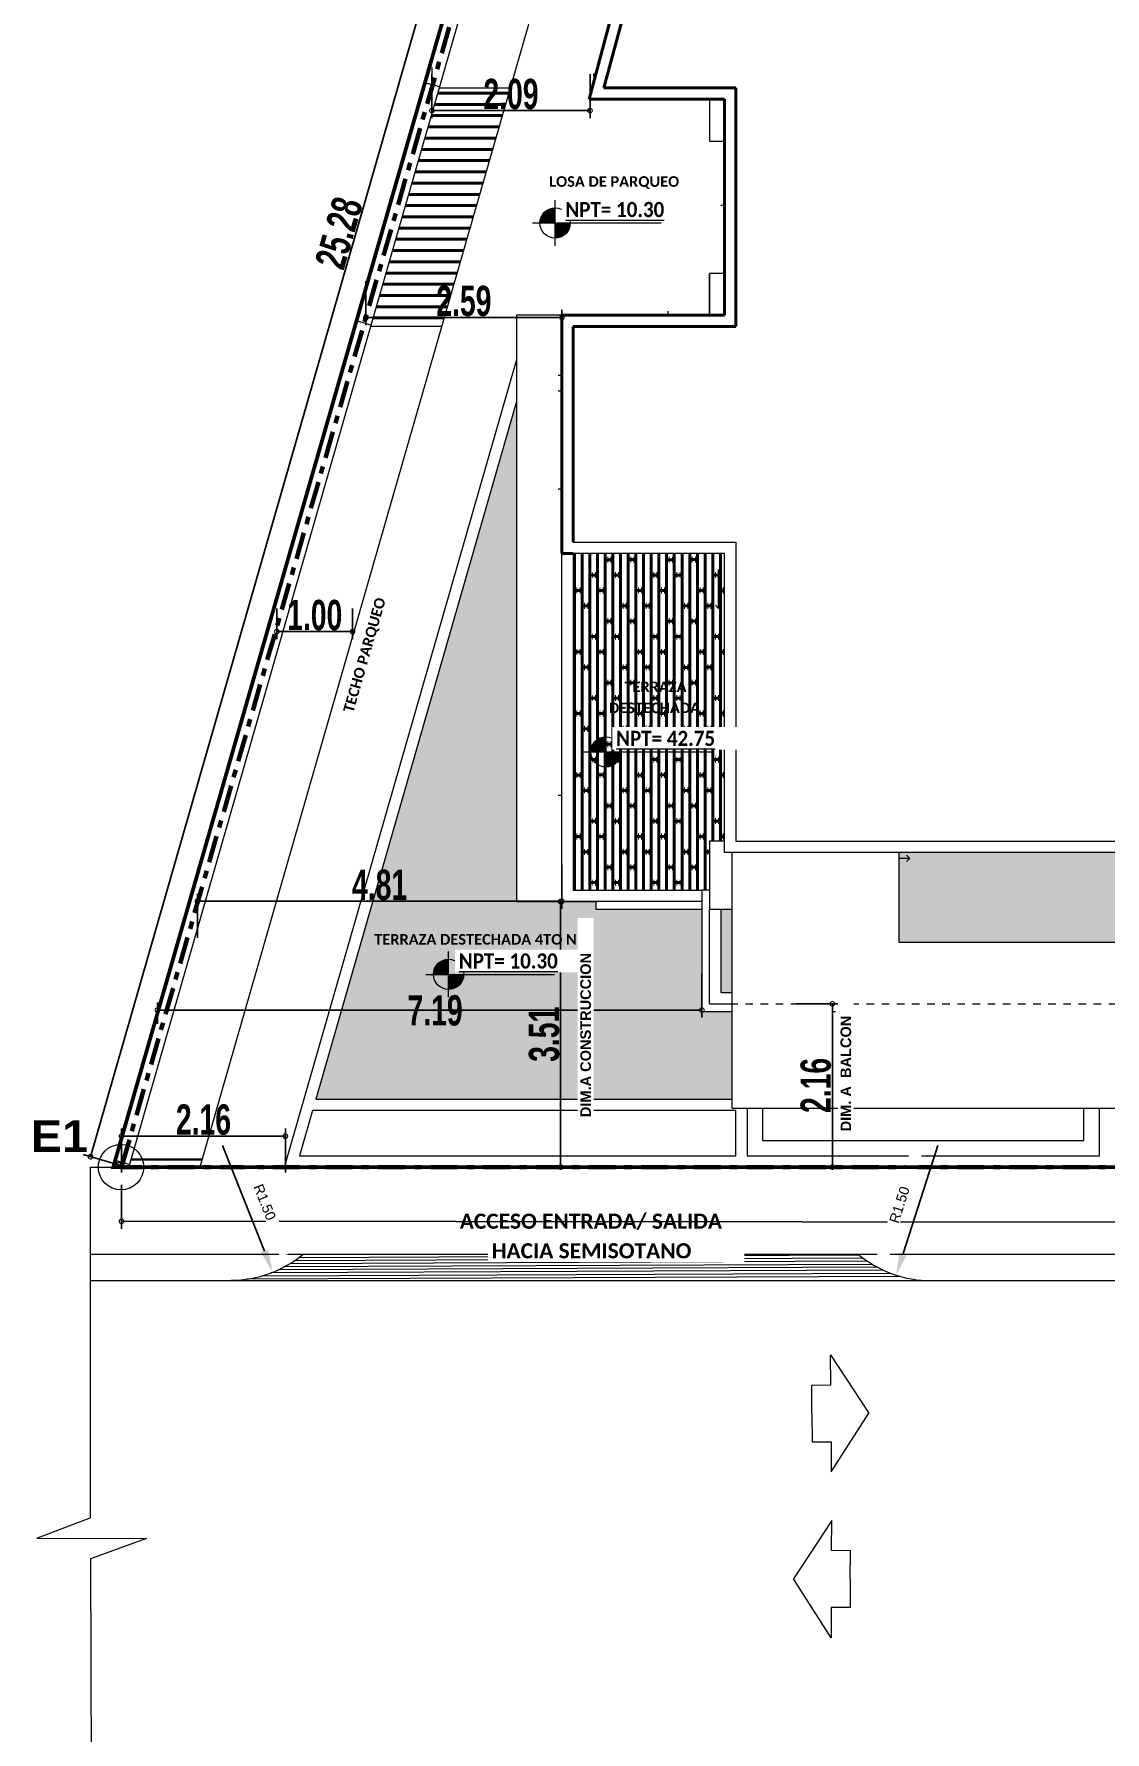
# Model space of a CAD drawing. Header units: metres. Extents: x -144 to 1000, y -717 to 29.
# Drawn here: x 24.01 to 38.16, y -574.93 to -552.49 of the extents above; entities that cross this region are included whole.
import ezdxf

# ---------------------------------------------------------------- set-up
doc = ezdxf.new("R2010")
doc.units = ezdxf.units.M
doc.linetypes.add('Basculante', pattern=[0.11625, 0.075, -0.04125])
doc.linetypes.add('Dash Dot 3_16_', pattern=[0.595313, 0.357187, -0.119063, 0, -0.119063])
doc.layers.get('0').update_dxf_attribs({"color": 1})
doc.layers.get('Defpoints').update_dxf_attribs({"color": 1})
doc.layers.add('00-MEDICION', color=30, linetype='Continuous')
for name, color, linetype, lineweight in [('A-ANNO-DIMS', 1, 'Continuous', 9), ('A-DETL', 1, 'Continuous', 9), ('A-DETL-GENF', 1, 'Continuous', 9), ('A-DETL-THIN', 1, 'Continuous', 9), ('A-DOOR', 1, 'Continuous', 9), ('A-FLOR', 2, 'Continuous', 9), ('A-FLOR-PATT', 8, 'Continuous', 50), ('A-GLAZ', 1, 'Continuous', 9), ('A-WALL', 4, 'Continuous', 9), ('C-PRKG', 2, 'Continuous', 9), ('G-ANNO-DIMS', 1, 'Continuous', 9), ('G-ANNO-TEXT', 2, 'Continuous', 9), ('S-COLS', 7, 'Continuous', 9)]:
    doc.layers.add(name, color=color, linetype=linetype, lineweight=lineweight)
doc.styles.add('Arial Narrow_B_2', font='ARIALNB.TTF', dxfattribs={"width": 1.2, "height": 0.7})
doc.styles.add('Arial_1', font='arial.ttf', dxfattribs={"height": 0.132717})
doc.styles.add('Britannic Bold_B_1', font='', dxfattribs={"width": 0.7, "height": 0.4})
doc.styles.add('Britannic Bold_B_2', font='', dxfattribs={"width": 1.1, "height": 0.009})
doc.styles.add('Calibri_B_4', font='calibrib.ttf', dxfattribs={"height": 0.1125})
doc.styles.add('Calibri_B_5', font='calibrib.ttf', dxfattribs={"height": 0.66})
doc.styles.add('Calibri_B_6', font='calibrib.ttf', dxfattribs={"width": 0.9})
doc.styles.get('Britannic Bold_B_1').set_extended_font_data('Britannic Bold', bold=True)
doc.styles.get('Britannic Bold_B_2').set_extended_font_data('Britannic Bold', bold=True)
doc.dimstyles.new('LINDEROS', dxfattribs={"dimscale": 0.3048, "dimtxt": 0.406749, "dimasz": 0.393701, "dimexe": 0.328084, "dimexo": 0.0625, "dimgap": 0.032808, "dimtad": 1, "dimrnd": 0.01, "dimzin": 0, "dimdsep": 46, "dimtxsty": 'Britannic Bold_B_1', "dimblk1": 'DOTSMALL', "dimblk2": 'DOTSMALL', "dimsah": 1, "dimcen": 0.09, "dimazin": 0, "dimtfac": 1, "dimtdec": 4, "dimtix": 1, "dimtmove": 0, "dimatfit": 3, "dimfxl": 1.64042, "dimfxlon": 1, "dimtvp": 1, "dimtolj": 1, "dimtzin": 0, "dimarcsym": 2})
doc.dimstyles.new('LINDEROS_2', dxfattribs={"dimscale": 0.3048, "dimtxt": 0.406749, "dimasz": 0.393701, "dimexe": 0.328084, "dimexo": 0.0625, "dimgap": 0.032808, "dimtad": 1, "dimrnd": 0.01, "dimzin": 0, "dimdsep": 46, "dimtxsty": 'Britannic Bold_B_1', "dimblk1": 'DOTSMALL', "dimblk2": 'DOTSMALL', "dimsah": 1, "dimcen": 0.09, "dimazin": 0, "dimtfac": 1, "dimtdec": 4, "dimtix": 1, "dimtmove": 1, "dimatfit": 3, "dimfxl": 1.64042, "dimfxlon": 1, "dimtvp": 1, "dimtolj": 1, "dimtzin": 0, "dimarcsym": 2})
doc.dimstyles.new('LINDEROS_2_1', dxfattribs={"dimscale": 0.3048, "dimtxt": 0.406749, "dimasz": 0.393701, "dimexe": 0.328084, "dimexo": 0.0625, "dimgap": 0.032808, "dimtad": 1, "dimrnd": 0.01, "dimzin": 0, "dimdsep": 46, "dimtxsty": 'Britannic Bold_B_1', "dimblk1": 'DOTSMALL', "dimblk2": 'DOTSMALL', "dimsah": 1, "dimcen": 0.09, "dimazin": 0, "dimtfac": 1, "dimtdec": 4, "dimtix": 1, "dimtmove": 0, "dimatfit": 3, "dimfxl": 1.64042, "dimfxlon": 1, "dimtvp": 1, "dimtolj": 1, "dimtzin": 0, "dimarcsym": 2})
doc.dimstyles.new('Radial_-_3_mm_Arial', dxfattribs={"dimscale": 0.3048, "dimtxt": 0.306078, "dimasz": 0.984252, "dimexe": 0.984252, "dimexo": 0, "dimgap": 0.574147, "dimtad": 1, "dimjust": 3, "dimrnd": 0.01, "dimzin": 0, "dimdsep": 46, "dimtxsty": 'Arial_1', "dimsah": 1, "dimcen": 0.09, "dimdle": 0.984252, "dimazin": 0, "dimtfac": 1, "dimtdec": 4, "dimtix": 1, "dimtmove": 0, "dimatfit": 2, "dimfxl": 1, "dimtvp": 1, "dimtfill": 1, "dimtolj": 1, "dimtzin": 0, "dimarcsym": 2})
pattern_1 = [(0, (45.42369, -512.87385), (0, 0.14854), [])]

# ---------------------------------------------------------------- blocks, each defined once
blk = doc.blocks.new('COLUMNAS - COLUMNAS-773079-Emplazamiento Copia 1')
at = {"layer": 'S-COLS'}
for p, q in [((-13.189, 13.495), (-13.189, 12.944)), ((-13.189, 12.944), (-12.989, 12.944)), ((-12.989, 11.194), (-13.189, 11.194)), ((-13.189, 11.194), (-13.189, 10.644)), ((-12.989, 3.694), (-13.189, 3.694)), ((-13.189, 3.694), (-13.189, 2.794)), ((-13.189, 2.794), (-12.889, 2.794))]:
    blk.add_line(p, q, dxfattribs=at)
blk = doc.blocks.new('0_80 X 0_1 - 0_80 X 0_50-836655-Emplazamiento Copia 1')
at = {"layer": 'A-GLAZ'}
blk.add_line((0, -0.125), (0, -0.075), dxfattribs=at)
blk = doc.blocks.new('M_Parking Space1 - 2_50-950920-Emplazamiento Copia 1')
at = {"layer": 'C-PRKG'}
for p, q in [((-19.428, -0.614), (-19.428, -0.615)), ((-19.428, -0.615), (-19.354, -0.615)), ((-19.354, -0.615), (-19.354, -0.614))]:
    blk.add_line(p, q, dxfattribs=at)
blk = doc.blocks.new('Muros 2 - Muros 2-1258199-Emplazamiento Copia 1')
at = {"layer": 'A-WALL'}
for p, q in [((-15.139, 10.645), (-15.739, 10.645)), ((-15.739, 10.645), (-15.739, 2.895)), ((-13.189, 3.045), (-13.289, 3.045)), ((-13.289, 3.045), (-13.289, 1.444)), ((-15.739, 2.895), (-15.139, 2.895)), ((-13.189, 1.544), (-13.189, 2.794)), ((-13.289, 1.444), (-12.889, 1.444)), ((-13.189, 1.544), (-12.889, 1.544))]:
    blk.add_line(p, q, dxfattribs=at)
blk = doc.blocks.new('1_00 X 1_1 - _90 X 1_10-836321-Emplazamiento Copia 1')
at = {"layer": 'A-GLAZ'}
blk.add_line((0, 0.075), (0, 0.125), dxfattribs=at)
blk = doc.blocks.new('1_40 X 1_1 - 1_40 X 1_10-966590-Emplazamiento Copia 1')
at = {"layer": 'A-GLAZ'}
blk.add_line((0, 0.075), (0, 0.125), dxfattribs=at)
blk = doc.blocks.new('Sliding Door - 3 Panel _AUS_1 - 2_00-1152972-Emplazamiento Copia 1')
at = {"layer": 'A-DOOR'}
for q in [(0.574, 0.196), (0.574, 0.111), (0.676, 0.154)]:
    blk.add_line((0.531, 0.154), q, dxfattribs=at)
blk = doc.blocks.new('Sliding Door - 3 Panel _AUS_ - 2_40-1011490-Emplazamiento Copia 1')
at = {"layer": 'A-DOOR'}
for q in [(0.6, 0.196), (0.6, 0.111), (1.075, 0.154)]:
    blk.add_line((0.558, 0.154), q, dxfattribs=at)
blk = doc.blocks.new('Muros 8 - Muros 2-1526807-Emplazamiento Copia 1')
at = {"layer": 'A-WALL'}
for p, q in [((-12.914, 0.159), (-12.914, 3.544)), ((-10.714, 3.544), (-10.714, 2.359)), ((-10.714, 2.359), (3.236, 2.359)), ((-12.514, 0.159), (-12.914, 0.159)), ((5.436, 0.159), (-8.267, 0.159))]:
    blk.add_line(p, q, dxfattribs=at)
blk = doc.blocks.new('0_80 X 0_1 - 0_80 X 0_50-V7-Emplazamiento Copia 1')
at = {"layer": 'A-GLAZ'}
blk.add_line((0, 0.075), (0, 0.125), dxfattribs=at)
blk = doc.blocks.new('Muros 7 - Muros 61-1996610-Emplazamiento Copia 1')
at = {"layer": 'A-WALL'}
for p, q in [((-12.686, -0.464), (-12.686, 0.159)), ((-8.042, 0.159), (-8.042, -0.464))]:
    blk.add_line(p, q, dxfattribs=at)
blk = doc.blocks.new('flecha pq - flecha pq-1071007-Emplazamiento Copia 1')
at = {"layer": 'A-DETL-GENF', "lineweight": 5}
for p, q in [((0.031, -0.297), (-0.344, -0.297)), ((-0.344, -0.297), (-0.344, -0.547)), ((0.031, -0.297), (0.406, -0.297)), ((0.406, -0.297), (0.406, -0.547)), ((-0.344, -0.547), (-0.744, -0.547)), ((-0.744, -0.547), (0.031, -1.047)), ((0.806, -0.547), (0.031, -1.047)), ((0.406, -0.547), (0.806, -0.547))]:
    blk.add_line(p, q, dxfattribs=at)
blk = doc.blocks.new('flecha pq - flecha pq-763177-Emplazamiento Copia 1')
at = {"layer": 'A-DETL-GENF', "lineweight": 5}
for p, q in [((-0.744, 0.547), (0.031, 1.047)), ((0.806, 0.547), (0.031, 1.047)), ((-0.344, 0.547), (-0.744, 0.547)), ((-0.344, 0.297), (-0.344, 0.547)), ((0.406, 0.297), (0.406, 0.547)), ((0.406, 0.547), (0.806, 0.547)), ((0.031, 0.297), (-0.344, 0.297)), ((0.031, 0.297), (0.406, 0.297))]:
    blk.add_line(p, q, dxfattribs=at)
blk = doc.blocks.new('_DotSmall')
at = {"color": 0, "linetype": 'ByBlock', "const_width": 0.5}
blk.add_lwpolyline([(-0.0625, 0, 1), (0.0625, 0, 1)], format="xyb", close=True, dxfattribs=at)
blk = doc.blocks.new('*D319')
at = {"layer": 'A-ANNO-DIMS', "color": 0, "lineweight": -2, "transparency": 16777216}
for p, q in [((32.135, -511.969), (32.135, -512.55)), ((24.943, -512.631), (24.943, -512.35)), ((24.943, -512.45), (32.135, -512.45))]:
    blk.add_line(p, q, dxfattribs=at)
at = {"layer": 'Defpoints', "color": 0, "transparency": 16777216}
for p in [(32.135, -511.95), (32.135, -512.45), (24.943, -512.65)]:
    blk.add_point(p, dxfattribs=at)
at = {"layer": 'A-ANNO-DIMS', "color": 0, "lineweight": -2, "transparency": 16777216, "xscale": 0.12, "yscale": 0.12, "zscale": 0.12, "rotation": 180}
blk.add_blockref('_DotSmall', (24.943, -512.45), dxfattribs=at)
at = {"layer": 'A-ANNO-DIMS', "color": 0, "lineweight": -2, "transparency": 16777216, "xscale": 0.12, "yscale": 0.12, "zscale": 0.12}
blk.add_blockref('_DotSmall', (32.135, -512.45), dxfattribs=at)
at = {"layer": 'A-ANNO-DIMS', "color": 0, "transparency": 16777216, "insert": (28.246, -512.254), "char_height": 0.4, "width": 1.08822, "attachment_point": 1, "line_spacing_factor": 1.000203, "style": 'Britannic Bold_B_1'}
blk.add_mtext('\\A1;7.19', dxfattribs=at)
blk = doc.blocks.new('*D321')
at = {"layer": 'A-ANNO-DIMS', "color": 0, "lineweight": -2, "transparency": 16777216}
for p, q in [((24.468, -514.76), (24.468, -515.341)), ((55.33, -514.784), (55.33, -515.365)), ((55.33, -515.265), (24.468, -515.241))]:
    blk.add_line(p, q, dxfattribs=at)
at = {"layer": 'Defpoints', "color": 0, "transparency": 16777216}
for p in [(24.468, -514.741), (55.33, -514.765), (24.468, -515.241)]:
    blk.add_point(p, dxfattribs=at)
at = {"layer": 'A-ANNO-DIMS', "color": 0, "lineweight": -2, "transparency": 16777216, "xscale": 0.12, "yscale": 0.12, "zscale": 0.12}
for p, rotation in [((24.468, -515.241), 179.9548110985128), ((55.33, -515.265), 359.9548110985128)]:
    blk.add_blockref('_DotSmall', p, dxfattribs=dict(at, rotation=rotation))
at = {"layer": 'A-ANNO-DIMS', "color": 0, "transparency": 16777216, "insert": (39.899, -515.036), "char_height": 0.4, "width": 1.40028, "attachment_point": 5, "rotation": 359.9548, "style": 'Britannic Bold_B_1'}
blk.add_mtext('\\A1;30.86', dxfattribs=at)
blk = doc.blocks.new('*D322')
at = {"layer": 'A-ANNO-DIMS', "color": 0, "lineweight": -2, "transparency": 16777216}
for p, q in [((30.75, -511.016), (30.169, -511.016)), ((30.269, -511.016), (30.269, -514.525)), ((29.788, -514.525), (30.369, -514.525))]:
    blk.add_line(p, q, dxfattribs=at)
at = {"layer": 'Defpoints', "color": 0, "transparency": 16777216}
for p in [(30.769, -511.016), (29.769, -514.525), (30.269, -514.525)]:
    blk.add_point(p, dxfattribs=at)
at = {"layer": 'A-ANNO-DIMS', "color": 0, "lineweight": -2, "transparency": 16777216, "xscale": 0.12, "yscale": 0.12, "zscale": 0.12}
for p, rotation in [((30.269, -511.016), 90), ((30.269, -514.525), 270)]:
    blk.add_blockref('_DotSmall', p, dxfattribs=dict(at, rotation=rotation))
at = {"layer": 'A-ANNO-DIMS', "color": 0, "transparency": 16777216, "insert": (30.052, -512.77), "char_height": 0.4, "width": 1.08822, "attachment_point": 5, "rotation": 90, "style": 'Britannic Bold_B_1'}
blk.add_mtext('\\A1;3.51', dxfattribs=at)
blk = doc.blocks.new('*D323')
at = {"layer": 'A-ANNO-DIMS', "color": 0, "lineweight": -2, "transparency": 16777216}
for p, q in [((33.378, -512.367), (33.958, -512.367)), ((33.858, -514.525), (33.858, -512.367)), ((33.378, -514.525), (33.958, -514.525))]:
    blk.add_line(p, q, dxfattribs=at)
at = {"layer": 'Defpoints', "color": 0, "transparency": 16777216}
for p in [(33.358, -512.367), (33.858, -512.367), (33.358, -514.525)]:
    blk.add_point(p, dxfattribs=at)
at = {"layer": 'A-ANNO-DIMS', "color": 0, "lineweight": -2, "transparency": 16777216, "xscale": 0.12, "yscale": 0.12, "zscale": 0.12}
for p, rotation in [((33.858, -512.367), 90), ((33.858, -514.525), 270)]:
    blk.add_blockref('_DotSmall', p, dxfattribs=dict(at, rotation=rotation))
at = {"layer": 'A-ANNO-DIMS', "color": 0, "transparency": 16777216, "insert": (33.641, -513.446), "char_height": 0.4, "width": 1.08822, "attachment_point": 5, "rotation": 90, "style": 'Britannic Bold_B_1'}
blk.add_mtext('\\A1;2.16', dxfattribs=at)
blk = doc.blocks.new('*D328')
at = {"layer": 'A-ANNO-DIMS', "color": 0, "lineweight": -2, "transparency": 16777216}
for p, q in [((24.059, -514.388), (31.039, -490.096)), ((31.502, -490.229), (30.943, -490.068)), ((24.521, -514.521), (23.962, -514.36))]:
    blk.add_line(p, q, dxfattribs=at)
at = {"layer": 'Defpoints', "color": 0, "transparency": 16777216}
for p in [(31.039, -490.096), (31.52, -490.234), (24.539, -514.526)]:
    blk.add_point(p, dxfattribs=at)
at = {"layer": 'A-ANNO-DIMS', "color": 0, "lineweight": -2, "transparency": 16777216, "xscale": 0.12, "yscale": 0.12, "zscale": 0.12}
for p, rotation in [((31.039, -490.096), 73.96666666666712), ((24.059, -514.388), 253.9666666666671)]:
    blk.add_blockref('_DotSmall', p, dxfattribs=dict(at, rotation=rotation))
at = {"layer": 'A-ANNO-DIMS', "color": 0, "transparency": 16777216, "insert": (27.341, -502.182), "char_height": 0.4, "width": 1.40028, "attachment_point": 5, "rotation": 73.9667, "style": 'Britannic Bold_B_1'}
blk.add_mtext('\\A1;25.28', dxfattribs=at)
blk = doc.blocks.new('*D329')
at = {"layer": 'A-ANNO-DIMS', "color": 0, "lineweight": -2, "transparency": 16777216}
blk.add_line((25.802, -514.241), (26.356, -515.635), dxfattribs=at)
at = {"layer": 'A-ANNO-DIMS', "color": 0, "transparency": 16777216}
blk.add_solid([(26.403, -515.617), (26.31, -515.654), (26.467, -515.914)], dxfattribs=at)
at = {"layer": 'Defpoints', "color": 0, "transparency": 16777216}
blk.add_point((26.467, -515.914), dxfattribs=at)
at = {"layer": 'A-ANNO-DIMS', "color": 0, "transparency": 16777216, "insert": (26.36, -514.988), "char_height": 0.1327, "width": 1.47482, "attachment_point": 5, "rotation": 291.6892, "style": 'Arial_1', "bg_fill": 3, "box_fill_scale": 1.1, "bg_fill_color": 256, "bg_fill_true_color": 13158600, "bg_fill_transparency": 0}
blk.add_mtext('\\A1;R1.50', dxfattribs=at)
at = {"layer": 'Defpoints', "color": 0, "transparency": 16777216}
blk.add_point((25.913, -514.52), dxfattribs=at)
blk = doc.blocks.new('*D330')
at = {"layer": 'A-ANNO-DIMS', "color": 0, "lineweight": -2, "transparency": 16777216}
blk.add_line((35.25, -514.239), (34.794, -515.668), dxfattribs=at)
at = {"layer": 'A-ANNO-DIMS', "color": 0, "transparency": 16777216}
blk.add_solid([(34.746, -515.653), (34.841, -515.683), (34.702, -515.954)], dxfattribs=at)
at = {"layer": 'Defpoints', "color": 0, "transparency": 16777216}
blk.add_point((34.702, -515.954), dxfattribs=at)
at = {"layer": 'A-ANNO-DIMS', "color": 0, "transparency": 16777216, "insert": (34.745, -515.023), "char_height": 0.1327, "width": 1.47482, "attachment_point": 5, "rotation": 72.2703, "style": 'Arial_1', "bg_fill": 3, "box_fill_scale": 1.1, "bg_fill_color": 256, "bg_fill_true_color": 13158600, "bg_fill_transparency": 0}
blk.add_mtext('\\A1;R1.50', dxfattribs=at)
at = {"layer": 'Defpoints', "color": 0, "transparency": 16777216}
blk.add_point((35.159, -514.525), dxfattribs=at)
blk = doc.blocks.new('Cotas de elevación - M_Cota de elevación - Destino rellenado-44836-Emplazamiento Copia 1')
at = {"layer": 'G-ANNO-DIMS'}
h = blk.add_hatch(color=256, dxfattribs=at)
edge = h.paths.add_edge_path()
edge.add_line((0, 0), (-0.002, 0))
edge.add_arc((0, 0), 0.002, 90, 180, ccw=False)
edge.add_line((0, 0.002), (0, 0))
h = blk.add_hatch(color=256, dxfattribs=at)
edge = h.paths.add_edge_path()
edge.add_line((0, 0), (0.002, 0))
edge.add_arc((0, 0), 0.002, 270, 360, ccw=False)
edge.add_line((0, -0.002), (0, 0))
for p, q in [((0, -0.003), (0, 0.003)), ((-0.003, 0), (0.014, 0))]:
    blk.add_line(p, q, dxfattribs=at)
blk.add_circle((0, 0), 0.002, dxfattribs=at)
blk = doc.blocks.new('*D335')
at = {"layer": 'A-ANNO-DIMS', "color": 0, "lineweight": -2, "transparency": 16777216}
for p, q in [((30.285, -510.532), (30.285, -511.113)), ((25.47, -511.494), (25.47, -510.913)), ((25.47, -511.013), (30.285, -511.013))]:
    blk.add_line(p, q, dxfattribs=at)
at = {"layer": 'Defpoints', "color": 0, "transparency": 16777216}
for p in [(30.285, -510.513), (30.285, -511.013), (25.47, -511.513)]:
    blk.add_point(p, dxfattribs=at)
at = {"layer": 'A-ANNO-DIMS', "color": 0, "lineweight": -2, "transparency": 16777216, "xscale": 0.12, "yscale": 0.12, "zscale": 0.12, "rotation": 180}
blk.add_blockref('_DotSmall', (25.47, -511.013), dxfattribs=at)
at = {"layer": 'A-ANNO-DIMS', "color": 0, "lineweight": -2, "transparency": 16777216, "xscale": 0.12, "yscale": 0.12, "zscale": 0.12}
blk.add_blockref('_DotSmall', (30.285, -511.013), dxfattribs=at)
at = {"layer": 'A-ANNO-DIMS', "color": 0, "transparency": 16777216, "insert": (27.878, -510.797), "char_height": 0.4, "width": 1.08822, "attachment_point": 5, "style": 'Britannic Bold_B_1'}
blk.add_mtext('\\A1;4.81', dxfattribs=at)
blk = doc.blocks.new('*D343')
at = {"layer": 'A-ANNO-DIMS', "color": 0, "lineweight": -2, "transparency": 16777216}
for p, q in [((28.569, -500.084), (28.569, -500.665)), ((30.657, -500.084), (30.657, -500.665)), ((28.569, -500.565), (30.657, -500.565))]:
    blk.add_line(p, q, dxfattribs=at)
at = {"layer": 'Defpoints', "color": 0, "transparency": 16777216}
for p in [(28.569, -500.065), (30.657, -500.065), (30.657, -500.565)]:
    blk.add_point(p, dxfattribs=at)
at = {"layer": 'A-ANNO-DIMS', "color": 0, "lineweight": -2, "transparency": 16777216, "xscale": 0.12, "yscale": 0.12, "zscale": 0.12, "rotation": 180}
blk.add_blockref('_DotSmall', (28.569, -500.565), dxfattribs=at)
at = {"layer": 'A-ANNO-DIMS', "color": 0, "lineweight": -2, "transparency": 16777216, "xscale": 0.12, "yscale": 0.12, "zscale": 0.12}
blk.add_blockref('_DotSmall', (30.657, -500.565), dxfattribs=at)
at = {"layer": 'A-ANNO-DIMS', "color": 0, "transparency": 16777216, "insert": (29.613, -500.348), "char_height": 0.4, "width": 1.08822, "attachment_point": 5, "style": 'Britannic Bold_B_1'}
blk.add_mtext('\\A1;2.09', dxfattribs=at)
blk = doc.blocks.new('*D344')
at = {"layer": 'A-ANNO-DIMS', "color": 0, "lineweight": -2, "transparency": 16777216}
for p, q in [((27.697, -502.818), (27.697, -503.399)), ((30.285, -503.78), (30.285, -503.199)), ((27.697, -503.299), (30.285, -503.299))]:
    blk.add_line(p, q, dxfattribs=at)
at = {"layer": 'Defpoints', "color": 0, "transparency": 16777216}
for p in [(27.697, -502.799), (30.285, -503.299), (30.285, -503.799)]:
    blk.add_point(p, dxfattribs=at)
at = {"layer": 'A-ANNO-DIMS', "color": 0, "lineweight": -2, "transparency": 16777216, "xscale": 0.12, "yscale": 0.12, "zscale": 0.12, "rotation": 180}
blk.add_blockref('_DotSmall', (27.697, -503.299), dxfattribs=at)
at = {"layer": 'A-ANNO-DIMS', "color": 0, "lineweight": -2, "transparency": 16777216, "xscale": 0.12, "yscale": 0.12, "zscale": 0.12}
blk.add_blockref('_DotSmall', (30.285, -503.299), dxfattribs=at)
at = {"layer": 'A-ANNO-DIMS', "color": 0, "transparency": 16777216, "insert": (28.991, -503.082), "char_height": 0.4, "width": 1.08822, "attachment_point": 5, "style": 'Britannic Bold_B_1'}
blk.add_mtext('\\A1;2.59', dxfattribs=at)
blk = doc.blocks.new('*D346')
at = {"layer": 'A-ANNO-DIMS', "color": 0, "lineweight": -2, "transparency": 16777216}
for p, q in [((26.52, -507.144), (26.52, -507.549)), ((27.521, -507.144), (27.521, -507.549)), ((26.52, -507.449), (27.521, -507.449))]:
    blk.add_line(p, q, dxfattribs=at)
at = {"layer": 'Defpoints', "color": 0, "transparency": 16777216}
for p in [(26.52, -506.949), (27.521, -506.949), (27.521, -507.449)]:
    blk.add_point(p, dxfattribs=at)
at = {"layer": 'A-ANNO-DIMS', "color": 0, "lineweight": -2, "transparency": 16777216, "xscale": 0.12, "yscale": 0.12, "zscale": 0.12, "rotation": 180}
blk.add_blockref('_DotSmall', (26.52, -507.449), dxfattribs=at)
at = {"layer": 'A-ANNO-DIMS', "color": 0, "lineweight": -2, "transparency": 16777216, "xscale": 0.12, "yscale": 0.12, "zscale": 0.12}
blk.add_blockref('_DotSmall', (27.521, -507.449), dxfattribs=at)
at = {"layer": 'A-ANNO-DIMS', "color": 0, "transparency": 16777216, "insert": (27.021, -507.233), "char_height": 0.4, "width": 1.08822, "attachment_point": 5, "style": 'Britannic Bold_B_1'}
blk.add_mtext('\\A1;1.00', dxfattribs=at)
blk = doc.blocks.new('*D357')
at = {"layer": 'A-ANNO-DIMS', "color": 0, "lineweight": -2, "transparency": 16777216}
for p, q in [((24.469, -514.597), (24.469, -514.016)), ((26.633, -514.597), (26.633, -514.016)), ((24.469, -514.116), (26.633, -514.116))]:
    blk.add_line(p, q, dxfattribs=at)
at = {"layer": 'Defpoints', "color": 0, "transparency": 16777216}
for p in [(26.633, -514.116), (24.469, -514.616), (26.633, -514.616)]:
    blk.add_point(p, dxfattribs=at)
at = {"layer": 'A-ANNO-DIMS', "color": 0, "lineweight": -2, "transparency": 16777216, "xscale": 0.12, "yscale": 0.12, "zscale": 0.12, "rotation": 180}
blk.add_blockref('_DotSmall', (24.469, -514.116), dxfattribs=at)
at = {"layer": 'A-ANNO-DIMS', "color": 0, "lineweight": -2, "transparency": 16777216, "xscale": 0.12, "yscale": 0.12, "zscale": 0.12}
blk.add_blockref('_DotSmall', (26.633, -514.116), dxfattribs=at)
at = {"layer": 'A-ANNO-DIMS', "color": 0, "transparency": 16777216, "insert": (25.551, -513.899), "char_height": 0.4, "width": 1.08822, "attachment_point": 5, "style": 'Britannic Bold_B_1'}
blk.add_mtext('\\A1;2.16', dxfattribs=at)
blk = doc.blocks.new('D')
at = {"layer": 'A-FLOR-PATT', "true_color": 0xc0c0c0}
h = blk.add_hatch(dxfattribs=at)
h.set_pattern_fill('FP_7', color=9, style=0, pattern_type=2)
h.set_pattern_definition(pattern_1)
h.paths.add_polyline_path([(28.695, -503.416), (29.6, -500.266), (28.664, -500.266), (27.759, -503.416), (28.668, -503.416)])
h.paths.add_polyline_path([(32.235, -503.267), (32.235, -503.267), (32.235, -503.063)])
at = {"layer": 'A-FLOR-PATT', "true_color": 0xc0c0c0, "transparency": 33554559}
h = blk.add_hatch(dxfattribs=at)
h.set_pattern_fill('FP_7', color=9, style=0, pattern_type=2)
h.set_pattern_definition(pattern_1)
h.paths.add_polyline_path([(28.695, -503.416), (29.6, -500.266), (28.664, -500.266), (27.759, -503.416), (28.668, -503.416)])
h.paths.add_polyline_path([(32.235, -503.267), (32.235, -503.267), (32.235, -503.063)])
at = {"layer": 'A-FLOR-PATT', "ltscale": 0.5, "true_color": 0x808080, "transparency": 33554559}
h = blk.add_hatch(dxfattribs=at)
h.set_pattern_fill('FP_6', color=8, style=0, pattern_type=2)
h.set_pattern_definition([(270, (29.30869, -508.19485), (0.1016, 6e-18), []), (0, (29.3087, -508.19485), (0.2032, 0.2032), [0.1016, -0.7112]), (0, (29.3387, -508.21485), (0.2032, 0.2032), [0.00838, -0.03226, 0.00838, -0.76378]), (0, (29.3387, -508.98685), (0.2032, 0.2032), [0.00838, -0.03226, 0.00838, -0.76378]), (0, (29.4097, -508.60085), (0.2032, 0.2032), [0.1016, -0.7112]), (0, (29.4407, -508.58085), (0.2032, 0.2032), [0.00838, -0.03226, 0.00838, -0.76378]), (0, (29.4407, -508.62085), (0.2032, 0.2032), [0.00838, -0.03226, 0.00838, -0.76378])])
h.paths.add_polyline_path([(50.456, -514.375), (51.535, -514.375), (51.535, -511.127), (50.885, -511.127), (50.885, -513.751), (40.085, -513.751), (40.085, -514.375), (50.456, -514.375)])
h.paths.add_polyline_path([(27.715, -513.627), (32.535, -513.627), (32.535, -512.467), (32.135, -512.467), (32.135, -511.117), (30.735, -511.117), (30.735, -511.016), (29.685, -511.016), (29.685, -504.411), (27.037, -513.627), (27.076, -513.627)])
h = blk.add_hatch(dxfattribs=at)
h.set_pattern_fill('FP_9', color=8, style=0, pattern_type=2)
h.set_pattern_definition([(270, (31.45569, -508.64085), (0.1016, 6e-18), []), (0, (31.4557, -508.64085), (0.2032, 0.2032), [0.1016, -0.7112]), (0, (31.4857, -508.66185), (0.2032, 0.2032), [0.00838, -0.03226, 0.00838, -0.76378]), (0, (31.4857, -509.43385), (0.2032, 0.2032), [0.00838, -0.03226, 0.00838, -0.76378]), (0, (31.5567, -509.04785), (0.2032, 0.2032), [0.1016, -0.7112]), (0, (31.5877, -509.02685), (0.2032, 0.2032), [0.00838, -0.03226, 0.00838, -0.76378]), (0, (31.5877, -509.06785), (0.2032, 0.2032), [0.00838, -0.03226, 0.00838, -0.76378])])
h.paths.add_polyline_path([(31.551, -510.866), (32.235, -510.866), (32.235, -510.217), (32.435, -510.217), (32.435, -506.417), (30.435, -506.417), (30.435, -510.866), (31.414, -510.866)])
h = blk.add_hatch(dxfattribs=at)
h.set_pattern_fill('FP_10', color=8, style=0, pattern_type=2)
h.set_pattern_definition([(0, (41.39569, -510.94585), (0, 0.1016), []), (90, (41.3957, -510.94585), (-0.2032, 0.2032), [0.1016, -0.7112]), (90, (41.4157, -510.91585), (-0.2032, 0.2032), [0.00838, -0.03226, 0.00838, -0.76378]), (90, (42.1877, -510.91585), (-0.2032, 0.2032), [0.00838, -0.03226, 0.00838, -0.76378]), (90, (41.8017, -510.84485), (-0.2032, 0.2032), [0.1016, -0.7112]), (90, (41.7817, -510.81385), (-0.2032, 0.2032), [0.00838, -0.03226, 0.00838, -0.76378]), (90, (41.8217, -510.81385), (-0.2032, 0.2032), [0.00838, -0.03226, 0.00838, -0.76378])])
h.paths.add_polyline_path([(32.508, -512.217), (32.535, -512.217), (32.535, -511.117), (32.385, -511.117), (32.385, -512.217)])
h.paths.add_polyline_path([(34.79, -511.551), (37.935, -511.551), (37.935, -511.016), (37.985, -511.016), (37.985, -510.367), (34.735, -510.367), (34.735, -511.551)])
h.paths.add_polyline_path([(38.235, -511.551), (44.585, -511.551), (44.585, -511.016), (44.885, -511.016), (44.885, -511.551), (48.685, -511.551), (48.685, -510.367), (48.235, -510.367), (48.235, -509.717), (41.835, -509.717), (41.835, -510.367), (40.435, -510.367), (40.435, -511.117), (39.935, -511.117), (39.935, -510.367), (38.135, -510.367), (38.135, -511.016), (38.235, -511.016), (38.235, -511.51)])
at = {"layer": 'A-FLOR-PATT', "true_color": 0xc0c0c0}
h = blk.add_hatch(dxfattribs=at)
h.set_pattern_fill('FP_3', color=9, style=0, pattern_type=2)
h.set_pattern_definition([(0, (45.42369, -513.91672), (0, 0.14928), [])])
h.paths.add_polyline_path([(24.598, -514.525), (25.502, -514.525), (25.53, -514.427), (24.595, -514.427), (24.566, -514.525), (24.595, -514.525)])
at = {"layer": 'A-DETL', "color": 7, "linetype": 'Dash Dot 3_16_', "lineweight": 70}
for p, q in [((24.474, -514.507), (31.455, -490.215)), ((55.331, -514.525), (24.469, -514.525))]:
    blk.add_line(p, q, dxfattribs=at)
at = {"layer": 'A-DETL', "color": 253, "true_color": 0xb6b6b6}
for p, q in [((28.569, -499.997), (28.569, -500.197)), ((30.707, -500.116), (30.707, -500.076)), ((27.697, -503.267), (27.697, -503.367)), ((26.52, -507.364), (26.52, -507.464)), ((26.52, -507.364), (26.52, -507.464)), ((27.521, -507.364), (27.521, -507.464)), ((27.521, -507.364), (27.521, -507.464)), ((25.47, -511.016), (25.47, -511.116)), ((25.47, -511.016), (25.47, -511.116)), ((25.47, -511.016), (25.47, -511.116)), ((33.858, -512.467), (33.898, -512.467)), ((24.469, -514.525), (24.469, -514.462)), ((26.633, -514.541), (26.633, -514.501)), ((30.26, -514.525), (30.32, -514.525)), ((33.78, -514.525), (33.98, -514.525)), ((34.384, -515.81), (26.619, -515.843)), ((34.322, -515.77), (26.69, -515.803)), ((34.266, -515.73), (26.753, -515.763)), ((34.214, -515.69), (26.809, -515.723)), ((34.752, -515.969), (26.121, -516.006)), ((34.632, -515.929), (26.316, -515.965)), ((34.534, -515.889), (26.44, -515.924)), ((34.454, -515.849), (26.538, -515.884))]:
    blk.add_line(p, q, dxfattribs=at)
at = {"layer": 'A-DETL', "color": 9, "linetype": 'Basculante', "true_color": 0xc0c0c0}
blk.add_line((32.51, -512.367), (50.735, -512.367), dxfattribs=at)
at = {"layer": 'A-DETL-THIN', "lineweight": 5}
for p, q in [((30.657, -500.37), (30.657, -500.356)), ((25.498, -510.565), (25.498, -510.545)), ((24.943, -512.49), (24.943, -512.475)), ((37.181, -513.751), (32.935, -513.751)), ((32.935, -513.751), (32.935, -514.175)), ((37.181, -514.175), (37.181, -513.751)), ((32.935, -514.175), (37.181, -514.175)), ((24.055, -515.059), (24.055, -519.159)), ((24.055, -515.675), (56.588, -515.675)), ((24.055, -516.025), (56.588, -516.025)), ((23.352, -519.426), (24.055, -519.159)), ((23.352, -519.426), (24.797, -519.434)), ((24.797, -519.434), (24.057, -519.699)), ((24.057, -519.699), (24.074, -523.535))]:
    blk.add_line(p, q, dxfattribs=at)
blk.add_circle((24.462, -514.525), 0.3, dxfattribs=at)
for centre, start, end in [((25.913, -514.52), 270.25, 309.6325), ((35.159, -514.525), 230.0615, 270.288)]:
    blk.add_arc(centre, 1.5, start, end, dxfattribs=at)
at = {"layer": 'A-FLOR'}
for p, q in [((32.227, -491.124), (25.502, -514.525)), ((28.664, -500.266), (29.6, -500.266)), ((32.235, -503.267), (32.235, -502.717)), ((28.695, -503.416), (27.759, -503.416)), ((30.735, -511.016), (30.735, -511.117)), ((30.735, -511.117), (32.135, -511.117)), ((24.595, -514.427), (25.53, -514.427)), ((24.598, -514.416), (25.533, -514.416)), ((24.055, -514.525), (24.055, -516.025)), ((24.055, -514.525), (26.622, -514.525)), ((24.566, -514.525), (24.576, -514.492)), ((24.055, -516.025), (56.588, -516.025))]:
    blk.add_line(p, q, dxfattribs=at)
at = {"layer": 'A-WALL'}
for p, q in [((24.358, -514.525), (31.37, -490.127)), ((31.526, -490.308), (24.576, -514.492)), ((28.668, -500.251), (28.476, -500.196)), ((27.764, -503.399), (27.572, -503.344)), ((26.622, -514.525), (29.685, -503.868)), ((29.685, -504.411), (27.037, -513.627)), ((30.435, -506.267), (32.585, -506.267)), ((32.585, -506.267), (32.585, -510.217)), ((30.285, -511.016), (30.285, -506.417)), ((30.435, -506.417), (30.435, -510.866)), ((32.435, -506.417), (30.435, -506.417)), ((32.435, -510.367), (32.435, -506.417)), ((32.585, -510.217), (41.685, -510.217)), ((41.835, -510.367), (32.435, -510.367)), ((30.435, -510.866), (32.135, -510.866)), ((32.135, -511.016), (30.285, -511.016)), ((32.385, -511.117), (32.385, -512.217)), ((32.385, -512.217), (32.535, -512.217)), ((26.993, -513.777), (26.821, -514.375)), ((32.585, -513.777), (26.993, -513.777)), ((27.037, -513.627), (32.535, -513.627)), ((32.585, -514.375), (32.585, -513.777)), ((32.735, -513.751), (32.735, -514.375)), ((37.385, -514.375), (37.385, -513.751)), ((24.487, -514.467), (24.375, -514.467)), ((24.576, -514.492), (24.384, -514.437)), ((26.821, -514.375), (32.585, -514.375)), ((32.735, -514.375), (37.385, -514.375)), ((51.685, -514.525), (26.622, -514.525))]:
    blk.add_line(p, q, dxfattribs=at)
at = {"layer": 'A-WALL', "lineweight": 50}
for p, q in [((30.644, -500.416), (31.609, -496.817)), ((31.724, -496.967), (30.84, -500.266)), ((30.84, -500.266), (32.585, -500.266)), ((32.585, -500.266), (32.585, -503.417)), ((32.435, -500.416), (30.644, -500.416)), ((32.435, -503.267), (32.435, -500.416)), ((30.285, -503.267), (32.435, -503.267)), ((30.285, -506.417), (30.285, -503.267)), ((32.585, -503.417), (30.435, -503.417)), ((30.435, -503.417), (30.435, -506.267)), ((30.285, -506.417), (30.435, -506.417))]:
    blk.add_line(p, q, dxfattribs=at)
at = {"layer": 'A-DETL-GENF', "lineweight": 5}
for name, p, rotation in [('flecha pq - flecha pq-1071007-Emplazamiento Copia 1', (33.292, -517.812), 90.24998812027091), ('flecha pq - flecha pq-763177-Emplazamiento Copia 1', (34.392, -520.002), 89.69998812015183)]:
    blk.add_blockref(name, p, dxfattribs=dict(at, rotation=rotation))
at = {"layer": 'A-DOOR'}
for name, p, rotation in [('Sliding Door - 3 Panel _AUS_ - 2_40-1011490-Emplazamiento Copia 1', (32.51, -507.702), 89.9999999999999), ('Sliding Door - 3 Panel _AUS_1 - 2_00-1152972-Emplazamiento Copia 1', (35.411, -510.292), 180)]:
    blk.add_blockref(name, p, dxfattribs=dict(at, rotation=rotation))
at = {"layer": 'A-GLAZ'}
for name, p, rotation in [('1_40 X 1_1 - 1_40 X 1_10-966590-Emplazamiento Copia 1', (32.51, -501.817), 89.99999999999993), ('1_40 X 1_1 - 1_40 X 1_10-966590-Emplazamiento Copia 1', (32.51, -501.817), 89.99999999999993), ('1_40 X 1_1 - 1_40 X 1_10-966590-Emplazamiento Copia 1', (32.51, -501.817), 89.99999999999993), ('1_40 X 1_1 - 1_40 X 1_10-966590-Emplazamiento Copia 1', (32.51, -501.817), 89.99999999999993), ('1_40 X 1_1 - 1_40 X 1_10-966590-Emplazamiento Copia 1', (32.51, -501.817), 89.99999999999993), ('1_40 X 1_1 - 1_40 X 1_10-966590-Emplazamiento Copia 1', (32.51, -501.817), 89.99999999999993), ('1_40 X 1_1 - 1_40 X 1_10-966590-Emplazamiento Copia 1', (32.51, -501.817), 89.99999999999993), ('1_40 X 1_1 - 1_40 X 1_10-966590-Emplazamiento Copia 1', (32.51, -501.817), 89.99999999999993), ('1_40 X 1_1 - 1_40 X 1_10-966590-Emplazamiento Copia 1', (32.51, -501.817), 89.99999999999993), ('1_40 X 1_1 - 1_40 X 1_10-966590-Emplazamiento Copia 1', (32.51, -501.817), 89.99999999999993), ('0_80 X 0_1 - 0_80 X 0_50-836655-Emplazamiento Copia 1', (31.685, -503.342), 180), ('0_80 X 0_1 - 0_80 X 0_50-V7-Emplazamiento Copia 1', (30.36, -504.067), 89.99999999999993), ('0_80 X 0_1 - 0_80 X 0_50-836655-Emplazamiento Copia 1', (30.36, -504.267), 270), ('0_80 X 0_1 - 0_80 X 0_50-V7-Emplazamiento Copia 1', (30.36, -505.567), 89.99999999999993), ('1_00 X 1_1 - _90 X 1_10-836321-Emplazamiento Copia 1', (30.36, -509.617), 90)]:
    blk.add_blockref(name, p, dxfattribs=dict(at, rotation=rotation))
at = {"layer": 'A-WALL'}
for name, p in [('Muros 2 - Muros 2-1258199-Emplazamiento Copia 1', (45.424, -513.911)), ('Muros 8 - Muros 2-1526807-Emplazamiento Copia 1', (45.449, -513.911)), ('Muros 7 - Muros 61-1996610-Emplazamiento Copia 1', (45.424, -513.911))]:
    blk.add_blockref(name, p, dxfattribs=at)
at = {"layer": 'C-PRKG'}
blk.add_blockref('M_Parking Space1 - 2_50-950920-Emplazamiento Copia 1', (45.424, -513.911), dxfattribs=at)
at = {"layer": 'G-ANNO-DIMS', "xscale": 99.99999999999993, "yscale": 99.99999999999993, "zscale": 99.99999999999993}
for p in [(30.196, -502.05), (30.867, -509.038), (28.789, -511.978)]:
    blk.add_blockref('Cotas de elevación - M_Cota de elevación - Destino rellenado-44836-Emplazamiento Copia 1', p, dxfattribs=at)
at = {"layer": 'S-COLS'}
blk.add_blockref('COLUMNAS - COLUMNAS-773079-Emplazamiento Copia 1', (45.424, -513.911), dxfattribs=at)
at = {"layer": 'G-ANNO-TEXT', "attachment_point": 1}
for s, insert, char_height, width, style in [('LOSA DE PARQUEO', (30.118, -501.432), 0.14, 2.24472, 'Calibri_B_5'), ('TERRAZA ', (31.112, -508.109), 0.14, 1.13038, 'Calibri_B_5'), ('DESTECHADA', (30.907, -508.387), 0.14, 1.56329, 'Calibri_B_5'), ('TERRAZA DESTECHADA 4TO N', (27.807, -511.446), 0.14, 3.47932, 'Calibri_B_5'), ('E1', (23.27, -513.905), 0.42, 0.89789, 'Britannic Bold_B_2')]:
    blk.add_mtext(s, dxfattribs=dict(at, insert=insert, char_height=char_height, width=width, style=style))
at = {"layer": 'G-ANNO-TEXT', "insert": (27.394, -508.491), "char_height": 0.14, "width": 2.0443, "attachment_point": 1, "rotation": 73.9779, "style": 'Calibri_B_5'}
blk.add_mtext('TECHO PARQUEO', dxfattribs=at)
at = {"layer": 'G-ANNO-TEXT', "insert": (28.936, -515.14), "char_height": 0.2, "width": 4.31308, "attachment_point": 1, "style": 'Calibri_B_4', "bg_fill": 3, "box_fill_scale": 1.25, "bg_fill_color": 256, "bg_fill_true_color": 13158600, "bg_fill_transparency": 0}
blk.add_mtext('ACCESO ENTRADA/ SALIDA', dxfattribs=at)
at = {"layer": 'A-ANNO-DIMS', "color": 5, "true_color": 0x0000ff}
for base, p1, p2, angle, override, picture, middle in [((31.0394, -490.0959), (24.5391, -514.5258), (31.5199, -490.234), 73.9667, {"dimpost": '<>', "dimfxl": 25.275}, '*D328', (27.3407, -502.182)), ((30.269, -514.525), (30.769, -511.016), (29.769, -514.525), 90, {"dimpost": '<>', "dimfxl": 3.649276}, '*D322', (30.052, -512.77))]:
    dim = blk.add_linear_dim(base=base, p1=p1, p2=p2, angle=angle, dimstyle='LINDEROS', override=override, dxfattribs=at)
    dim.commit()
    dim.dimension.update_dxf_attribs({"geometry": picture, "text_midpoint": middle})
for base, p1, p2, override, picture, middle in [((30.657, -500.565), (28.569, -500.065), (30.657, -500.065), {"dimpost": '<>', "dimfxl": 2.087533}, '*D343', (29.613, -500.348)), ((30.285, -503.299), (27.697, -502.799), (30.285, -503.799), {"dimpost": '<>', "dimfxl": 2.774444}, '*D344', (28.991, -503.082)), ((30.2849, -511.013), (25.4701, -511.513), (30.2849, -510.513), {"dimpost": '<>', "dimfxl": 4.91758}, '*D335', (27.8775, -510.7966))]:
    dim = blk.add_linear_dim(base=base, p1=p1, p2=p2, dimstyle='LINDEROS', override=override, dxfattribs=at)
    dim.commit()
    dim.dimension.update_dxf_attribs({"geometry": picture, "text_midpoint": middle})
at = {"layer": 'A-ANNO-DIMS'}
dim = blk.add_linear_dim(base=(27.521, -507.449), p1=(26.52, -506.949), p2=(27.521, -506.949), dimstyle='LINDEROS_2_1', override={"dimpost": '<>', "dimfxl": 1.001736}, dxfattribs=at)
dim.commit()
dim.dimension.update_dxf_attribs({"geometry": '*D346', "text_midpoint": (27.021, -507.233)})
dim = blk.add_linear_dim(base=(32.135, -512.45), p1=(24.943, -512.65), p2=(32.135, -511.95), dimstyle='LINDEROS_2', override={"dimpost": '<>', "dimfxl": 7.226437}, dxfattribs=at)
dim.commit()
dim.dimension.update_dxf_attribs({"geometry": '*D319', "text_midpoint": (28.79, -512.798), "dimtype": 128})
dim = blk.add_linear_dim(base=(33.858, -512.367), p1=(33.358, -514.525), p2=(33.358, -512.367), angle=90, dimstyle='LINDEROS_2_1', override={"dimpost": '<>', "dimfxl": 2.158639}, dxfattribs=at)
dim.commit()
dim.dimension.update_dxf_attribs({"geometry": '*D323', "text_midpoint": (33.641, -513.446)})
at = {"layer": 'G-ANNO-DIMS', "char_height": 0.2, "width": 1.59358, "attachment_point": 1, "line_spacing_factor": 1.158048, "style": 'Calibri_B_6', "bg_fill": 3, "box_fill_scale": 1.25, "bg_fill_color": 256, "bg_fill_true_color": 13158600, "bg_fill_transparency": 0}
for s, insert in [('\\LNPT= 10.30', (30.332, -501.772)), ('\\LNPT= 42.75', (31.003, -508.76)), ('\\LNPT= 10.30', (28.925, -511.701))]:
    blk.add_mtext(s, dxfattribs=dict(at, insert=insert))
at = {"layer": 'G-ANNO-TEXT', "insert": (33.966, -514.053), "char_height": 0.14, "width": 1.83747, "attachment_point": 1, "rotation": 90, "style": 'Arial Narrow_B_2', "bg_fill": 3, "box_fill_scale": 1.25, "bg_fill_color": 256, "bg_fill_true_color": 13158600, "bg_fill_transparency": 0}
blk.add_mtext('DIM. A  BALCON', dxfattribs=at)
at = {"layer": 'G-ANNO-TEXT', "insert": (29.359, -515.531), "char_height": 0.2, "width": 3.28692, "attachment_point": 1, "style": 'Calibri_B_4', "bg_fill": 3, "box_fill_scale": 1.25, "bg_fill_color": 256, "bg_fill_true_color": 13158600, "bg_fill_transparency": 0}
blk.add_mtext('HACIA SEMISOTANO', dxfattribs=at)
at = {"layer": 'A-ANNO-DIMS', "color": 5, "true_color": 0x0000ff}
dim = blk.add_linear_dim(base=(24.468, -515.241), p1=(55.33, -514.765), p2=(24.468, -514.741), angle=359.9548, dimstyle='LINDEROS', override={"dimpost": '<>', "dimfxl": 30.861914}, dxfattribs=at)
dim.commit()
dim.dimension.update_dxf_attribs({"geometry": '*D321', "text_midpoint": (39.899, -515.036)})
at = {"layer": 'G-ANNO-TEXT', "insert": (30.529, -513.865), "char_height": 0.14, "width": 2.59747, "attachment_point": 1, "rotation": 90, "style": 'Arial Narrow_B_2', "bg_fill": 3, "box_fill_scale": 1.25, "bg_fill_color": 256, "bg_fill_true_color": 13158600, "bg_fill_transparency": 0}
blk.add_mtext('DIM.A CONSTRUCCION', dxfattribs=at)
at = {"layer": 'A-ANNO-DIMS'}
for center, mpoint, picture, middle in [((25.913, -514.52), (26.467, -515.914), '*D329', (26.36, -514.988)), ((35.159, -514.525), (34.702, -515.954), '*D330', (34.745, -515.023))]:
    dim = blk.add_radius_dim(center=center, mpoint=mpoint, dimstyle='Radial_-_3_mm_Arial', override={"dimpost": 'R<>'}, dxfattribs=at)
    dim.commit()
    dim.dimension.update_dxf_attribs({"geometry": picture, "text_midpoint": middle})
at = {"layer": 'A-ANNO-DIMS', "color": 5, "true_color": 0x0000ff}
dim = blk.add_linear_dim(base=(26.633, -514.116), p1=(24.469, -514.616), p2=(26.633, -514.616), dimstyle='LINDEROS', override={"dimpost": '<>', "dimfxl": 2.164199}, dxfattribs=at)
dim.commit()
dim.dimension.update_dxf_attribs({"geometry": '*D357', "text_midpoint": (25.551, -513.899)})

msp = doc.modelspace()

# ---------------------------------------------------------------- block references
at = {"color": 3}
msp.add_blockref('D', (0.701, -52.942), dxfattribs=at)

# ---------------------------------------------------------------- next in the draw order: linework, layer by layer
at = {"layer": '00-MEDICION', "const_width": 0.05}
msp.add_lwpolyline([(25.06, -567.468), (32.071, -543.069), (53.722, -540.283), (54.577, -549.915), (56.132, -567.468)], close=True, dxfattribs=at)

doc.saveas('drawing.dxf')
